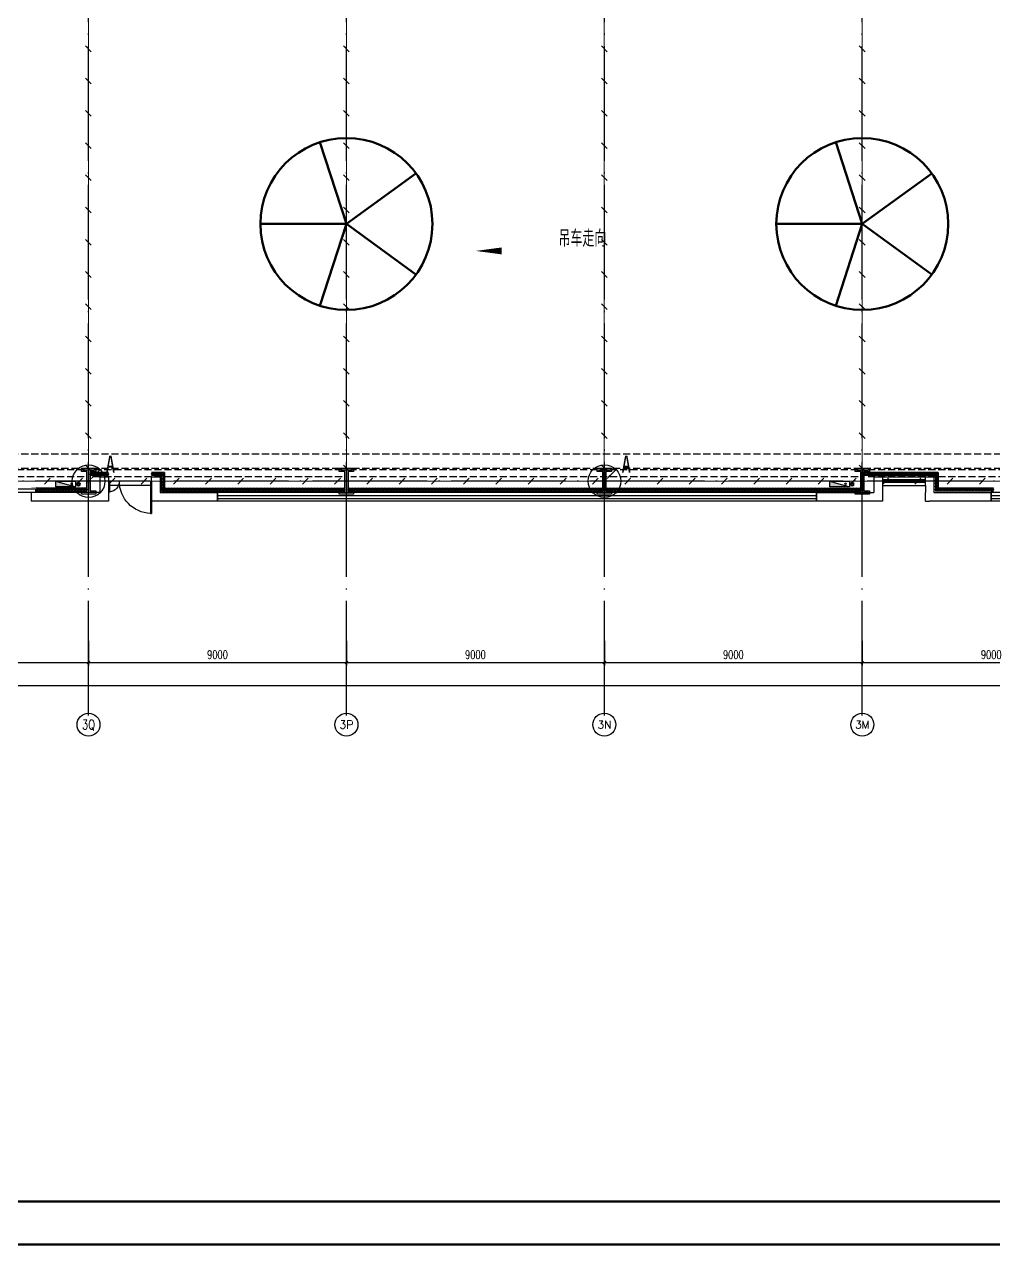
# Model space of a CAD drawing. Extents: x -1396510 to 1250330, y -1892470 to 1623980.
# Drawn here: x -257091 to -223274, y -1673098 to -1630485 of the extents above; entities that cross this region are included whole.
import ezdxf
from ezdxf.enums import TextEntityAlignment as Align

# ---------------------------------------------------------------- set-up
doc = ezdxf.new("R2010")
doc.units = 0
doc.header["$LTSCALE"] = 1000
doc.header["$MEASUREMENT"] = 0
for name, pattern in [('10平面$0$DASH', [0.35, 0.25, -0.1]), ('CENTER2', [1.125, 0.75, -0.125, 0.125, -0.125]), ('DASH', [0.35, 0.25, -0.1]), ('DOTE', [2.42, 2, -0.2, 0.02, -0.2])]:
    doc.linetypes.add(name, pattern=pattern)
doc.layers.get('Defpoints').update_dxf_attribs({"color": 210})
for name, color, linetype in [('0-cxFrame', 155, 'Continuous'), ('10平面$0$WINDOW', 4, 'Continuous'), ('A-AXIS-D', 1, 'Continuous'), ('A-AXIS-DOTE', 14, 'DOTE'), ('A-HATCH-2', 251, 'Continuous'), ('A-HRAIL', 173, 'Continuous'), ('A-LIN-V', 9, 'Continuous'), ('A-SFCE', 30, 'Continuous'), ('A-WINDOW', 140, 'Continuous'), ('AS-COLN', 6, 'Continuous'), ('AS-WALL', 40, 'Continuous'), ('LWIRE', 4, 'Continuous'), ('SB_ZF消火栓', 10, 'Continuous'), ('SB_ZF消火栓M', 10, 'Continuous'), ('SHTLN', 4, 'Continuous'), ('TEL_TEXT', 7, 'Continuous'), ('WIRE-接地', 4, 'Continuous'), ('WIRE-照明', 1, 'Continuous'), ('建-窗', 4, 'Continuous'), ('建-箭头', 3, 'Continuous')]:
    doc.layers.add(name, color=color, linetype=linetype)
doc.layers.add('0-cxText', color=131, linetype='Continuous', lineweight=25)
doc.layers.add('LG-ZF消防', color=1, linetype='Continuous', lineweight=60)
doc.layers.add('A-云线2', color=3, linetype='Continuous', plot=False)
doc.styles.add('-宋体', font='', dxfattribs={"width": 0.8})
doc.styles.add('_TCH_AXIS', font='COMPLEX', dxfattribs={"bigfont": 'GBCBIG'})
doc.styles.add('_TCH_DIM_T3', font='SIMPLEX', dxfattribs={"width": 0.705882, "bigfont": 'GBCBIG'})
doc.styles.add('A-STANDARD', font='SIMPLEX', dxfattribs={"bigfont": 'GBCBIG'})
doc.styles.add('cx_tuming', font='simhei.ttf')
doc.styles.add('cx_tuqian1', font='')
doc.styles.get("Standard").update_dxf_attribs({"font": 'gbenor.shx', "bigfont": 'gbcbig.shx'})
doc.styles.add('黑体', font='simhei.ttf', dxfattribs={"height": 12})
doc.styles.get('-宋体').set_extended_font_data('SimSun')
doc.styles.get('cx_tuqian1').set_extended_font_data('SimSun')
doc.dimstyles.new('_TCH_ARCH&&100', dxfattribs={"dimtxt": 297.5, "dimasz": 100, "dimexe": 100, "dimexo": 100, "dimgap": 126.25, "dimtad": 1, "dimdec": 0, "dimzin": 0, "dimdsep": 46, "dimtxsty": '_TCH_DIM_T3', "dimblk": 'ARCHTICK', "dimcen": 0.09, "dimclrt": 7, "dimazin": 2, "dimtfac": 1, "dimtdec": 0, "dimtix": 1, "dimtmove": 2, "dimatfit": 3, "dimfxl": 0, "dimtolj": 1, "dimtzin": 0, "dimarcsym": 0})

# ---------------------------------------------------------------- blocks, each defined once
blk = doc.blocks.new('WINDOW2DLIB$DYNSTYLE$00000005')
at = {"color": 0}
for points in [[(-0.5, 0.5), (-0.5, -0.5)], [(-0.5, 0.5), (0.5, 0.5)], [(0.5, -0.5), (0.5, 0.5)], [(0.5, 0.1667), (-0.5, 0.1667)], [(0.5, -0.1667), (-0.5, -0.1667)], [(-0.5, -0.5), (0.5, -0.5)]]:
    blk.add_lwpolyline(points, dxfattribs=at)
blk = doc.blocks.new('10平面$0$$DorLib2D$00000126')
at = {"color": 0, "linetype": 'Continuous'}
for p, q in [((-0.532, 0.5), (-0.532, 0.9)), ((0.532, 0.9), (0.532, 0.5))]:
    blk.add_line(p, q, dxfattribs=at)
at = {"color": 0, "linetype": '10平面$0$DASH'}
for p, q in [((-0.532, 0.9), (0.532, 0.9)), ((-0.532, 0.5), (0.532, 0.5))]:
    blk.add_line(p, q, dxfattribs=at)
blk = doc.blocks.new('DOOR2DLIB$SYSLIB$00000123')
at = {"color": 0}
for p, q in [((0.475, -0.001), (0.475, 0.752)), ((0.475, 0.752), (0.5, 0.752)), ((0.5, -0.001), (0.5, 0.752)), ((-0.5, 0), (-0.5, 0.252)), ((-0.475, 0.252), (-0.5, 0.252)), ((-0.475, 0), (-0.475, 0.252)), ((-0.475, 0), (-0.5, 0)), ((0.475, -0.001), (0.5, -0.001))]:
    blk.add_line(p, q, dxfattribs=at)
for centre, radius, start, end in [((0.505, -0.002), 0.755, 92.2493, 179.7238), ((-0.501, 0.003), 0.251, 359.7899, 84.0974)]:
    blk.add_arc(centre, radius, start, end, dxfattribs=at)
blk = doc.blocks.new('42343243')
at = {"layer": '10平面$0$WINDOW'}
blk.add_line((-252654, 1222620), (-254154, 1222620), dxfattribs=at)
at = {"layer": 'AS-WALL'}
for p, q in [((-254154, 1223170), (-256854, 1223170)), ((-256854, 1222870), (-256854, 1223170)), ((-254154, 1222620), (-254154, 1223170)), ((-250354, 1223170), (-252654, 1223170)), ((-252654, 1222620), (-252654, 1223170)), ((-250354, 1222870), (-250354, 1223170)), ((-227154, 1223170), (-229454, 1223170)), ((-229454, 1223170), (-229454, 1222870)), ((-227154, 1222620), (-227154, 1223170)), ((-225654, 1223170), (-225504, 1223170)), ((-225654, 1223170), (-225654, 1222870)), ((-223354, 1223170), (-225504, 1223170)), ((-223354, 1222870), (-223354, 1223170)), ((-254454, 1222870), (-256854, 1222870)), ((-254454, 1222320), (-254454, 1222870)), ((-254154, 1222320), (-254154, 1222620)), ((-252654, 1222620), (-252654, 1222320)), ((-252354, 1222870), (-250354, 1222870)), ((-252354, 1222320), (-252354, 1222870)), ((-229454, 1222870), (-227454, 1222870)), ((-227454, 1222320), (-227454, 1222870)), ((-227154, 1222320), (-227154, 1222620)), ((-225654, 1222870), (-225654, 1222870)), ((-225654, 1222620), (-225654, 1222870)), ((-225654, 1222620), (-225654, 1222320)), ((-225354, 1222320), (-225354, 1222870)), ((-225354, 1222870), (-223354, 1222870)), ((-254454, 1222320), (-254154, 1222320)), ((-252654, 1222320), (-252354, 1222320)), ((-227454, 1222320), (-227154, 1222320)), ((-225654, 1222320), (-225354, 1222320))]:
    blk.add_line(p, q, dxfattribs=at)
at = {"layer": '10平面$0$WINDOW', "zscale": 300}
for name, p, xscale, yscale, rotation in [('DOOR2DLIB$SYSLIB$00000123', (-253404, 1222470), -1500, -1500, 179.9999999999555), ('10平面$0$$DorLib2D$00000126', (-259354, 1223020), 5000, 300, 179.9999999999992)]:
    blk.add_blockref(name, p, dxfattribs=dict(at, xscale=xscale, yscale=yscale, rotation=rotation))
at = {"layer": '建-窗', "zscale": 300}
for p, xscale, yscale, rotation in [((-239904, 1223020), -20900, -300, 359.9999999994902), ((-217004, 1223020), -12700, -300, 359.999999999664), ((-226404, 1222470), -1500, 300, 179.9999999999555)]:
    blk.add_blockref('WINDOW2DLIB$DYNSTYLE$00000005', p, dxfattribs=dict(at, xscale=xscale, yscale=yscale, rotation=rotation))
blk = doc.blocks.new('4324324')
at = {"layer": 'A-HATCH-2', "color": 8, "linetype": 'DASH'}
for p, q in [((-312854, 549870), (-138054, 549870)), ((-312854, 549370), (-138054, 549370))]:
    blk.add_line(p, q, dxfattribs=at)
blk = doc.blocks.new('w4324324')
at = {"layer": 'A-HATCH-2', "color": 0, "lineweight": 60}
for q in [(-1694760, 686605), (-1697614, 684532), (-1691907, 684532), (-1696524, 681178), (-1692997, 681178)]:
    blk.add_line((-1694760, 683605), q, dxfattribs=at)
blk.add_circle((-1694760, 683605), 3000, dxfattribs=at)
blk = doc.blocks.new('342343')
at = {"layer": 'A-LIN-V', "color": 8}
for p in [(1030710, 45556), (1030710, 27556)]:
    blk.add_blockref('w4324324', p, dxfattribs=at)
blk = doc.blocks.new('w42343243')
at = {"layer": 'A-HATCH-2', "color": 8}
blk.add_lwpolyline([(-165104, 621070), (-164604, 621070), (-164604, 620958), (-164800, 620958), (-164800, 620282), (-164604, 620282), (-164604, 620170), (-165104, 620170), (-165104, 620282), (-164908, 620282), (-164908, 620958), (-165104, 620958)], close=True, dxfattribs=at)
at = {"layer": 'AS-COLN', "color": 3}
blk.add_lwpolyline([(-165054, 621020), (-164654, 621020), (-164654, 621008), (-164850, 621008), (-164850, 620232), (-164654, 620232), (-164654, 620220), (-165054, 620220), (-165054, 620232), (-164858, 620232), (-164858, 621008), (-165054, 621008)], close=True, dxfattribs=at)
blk = doc.blocks.new('42343')
at = {"layer": 'A-WINDOW'}
for p in [(-90000, -71700), (-81000, -71700), (-72000, -71700), (-63000, -71700)]:
    blk.add_blockref('w42343243', p, dxfattribs=at)
blk = doc.blocks.new('3333')
at = {"layer": 'A-SFCE', "const_width": 20}
blk.add_lwpolyline([(-227064, 766320), (-227064, 766510), (-227244, 766510), (-227244, 766320)], dxfattribs=at)
blk = doc.blocks.new('A$C5D961328')
at = {"layer": 'SB_ZF消火栓'}
blk.add_hatch(color=256, dxfattribs=at).paths.add_polyline_path([(0, 40), (700, 40), (700, 240)])
for p, q in [((700, 240), (0, 240)), ((0, 240), (0, 40)), ((700, 240), (0, 40)), ((0, 40), (700, 40)), ((700, 240), (700, 40))]:
    blk.add_line(p, q, dxfattribs=at)
at = {"layer": 'SB_ZF消火栓', "color": 1}
blk.add_circle((140, 140), 32.5, dxfattribs=at)
blk = doc.blocks.new('we42342343234')
at = {"layer": 'LG-ZF消防'}
for centre in [(-255204, 548820), (-228204, 548820)]:
    blk.add_circle(centre, 50, dxfattribs=at)
at = {"layer": 'SB_ZF消火栓M', "xscale": -1}
for p in [(-255304, 548680), (-228304, 548680)]:
    blk.add_blockref('A$C5D961328', p, dxfattribs=at)
blk = doc.blocks.new('_ArchTick')
at = {"color": 0, "linetype": 'ByBlock', "const_width": 0.4}
blk.add_lwpolyline([(-0.5, -0.5), (0.5, 0.5)], dxfattribs=at)
blk = doc.blocks.new('*D5805')
at = {"layer": 'A-AXIS-D', "color": 0, "lineweight": -2, "transparency": 16777216}
for p, q in [((49000, -77370), (49000, -78228)), ((58000, -77370), (58000, -78228)), ((49000, -78128), (58000, -78128))]:
    blk.add_line(p, q, dxfattribs=at)
at = {"layer": 'Defpoints', "color": 0, "transparency": 16777216}
for p in [(49000, -77270), (58000, -77270), (58000, -78128)]:
    blk.add_point(p, dxfattribs=at)
at = {"layer": 'A-AXIS-D', "color": 0, "lineweight": -2, "transparency": 16777216, "xscale": 100, "yscale": 100, "zscale": 100, "rotation": 180}
blk.add_blockref('_ArchTick', (49000, -78128), dxfattribs=at)
at = {"layer": 'A-AXIS-D', "color": 0, "lineweight": -2, "transparency": 16777216, "xscale": 100, "yscale": 100, "zscale": 100}
blk.add_blockref('_ArchTick', (58000, -78128), dxfattribs=at)
at = {"layer": 'A-AXIS-D', "color": 7, "transparency": 16777216, "insert": (53500, -77853), "char_height": 297.5, "attachment_point": 5, "style": '_TCH_DIM_T3'}
blk.add_mtext('\\A1;9000', dxfattribs=at)
blk = doc.blocks.new('*D5806')
at = {"layer": 'A-AXIS-D', "color": 0, "lineweight": -2, "transparency": 16777216}
for p, q in [((58000, -77370), (58000, -78228)), ((67000, -77370), (67000, -78228)), ((58000, -78128), (67000, -78128))]:
    blk.add_line(p, q, dxfattribs=at)
at = {"layer": 'Defpoints', "color": 0, "transparency": 16777216}
for p in [(58000, -77270), (67000, -77270), (67000, -78128)]:
    blk.add_point(p, dxfattribs=at)
at = {"layer": 'A-AXIS-D', "color": 0, "lineweight": -2, "transparency": 16777216, "xscale": 100, "yscale": 100, "zscale": 100, "rotation": 180}
blk.add_blockref('_ArchTick', (58000, -78128), dxfattribs=at)
at = {"layer": 'A-AXIS-D', "color": 0, "lineweight": -2, "transparency": 16777216, "xscale": 100, "yscale": 100, "zscale": 100}
blk.add_blockref('_ArchTick', (67000, -78128), dxfattribs=at)
at = {"layer": 'A-AXIS-D', "color": 7, "transparency": 16777216, "insert": (62500, -77853), "char_height": 297.5, "attachment_point": 5, "style": '_TCH_DIM_T3'}
blk.add_mtext('\\A1;9000', dxfattribs=at)
blk = doc.blocks.new('*D5807')
at = {"layer": 'A-AXIS-D', "color": 0, "lineweight": -2, "transparency": 16777216}
for p, q in [((67000, -77370), (67000, -78228)), ((76000, -77370), (76000, -78228)), ((67000, -78128), (76000, -78128))]:
    blk.add_line(p, q, dxfattribs=at)
at = {"layer": 'Defpoints', "color": 0, "transparency": 16777216}
for p in [(67000, -77270), (76000, -77270), (76000, -78128)]:
    blk.add_point(p, dxfattribs=at)
at = {"layer": 'A-AXIS-D', "color": 0, "lineweight": -2, "transparency": 16777216, "xscale": 100, "yscale": 100, "zscale": 100, "rotation": 180}
blk.add_blockref('_ArchTick', (67000, -78128), dxfattribs=at)
at = {"layer": 'A-AXIS-D', "color": 0, "lineweight": -2, "transparency": 16777216, "xscale": 100, "yscale": 100, "zscale": 100}
blk.add_blockref('_ArchTick', (76000, -78128), dxfattribs=at)
at = {"layer": 'A-AXIS-D', "color": 7, "transparency": 16777216, "insert": (71500, -77853), "char_height": 297.5, "attachment_point": 5, "style": '_TCH_DIM_T3'}
blk.add_mtext('\\A1;9000', dxfattribs=at)
blk = doc.blocks.new('*D5808')
at = {"layer": 'A-AXIS-D', "color": 0, "lineweight": -2, "transparency": 16777216}
for p, q in [((76000, -77370), (76000, -78228)), ((85000, -77370), (85000, -78228)), ((76000, -78128), (85000, -78128))]:
    blk.add_line(p, q, dxfattribs=at)
at = {"layer": 'Defpoints', "color": 0, "transparency": 16777216}
for p in [(76000, -77270), (85000, -77270), (85000, -78128)]:
    blk.add_point(p, dxfattribs=at)
at = {"layer": 'A-AXIS-D', "color": 0, "lineweight": -2, "transparency": 16777216, "xscale": 100, "yscale": 100, "zscale": 100, "rotation": 180}
blk.add_blockref('_ArchTick', (76000, -78128), dxfattribs=at)
at = {"layer": 'A-AXIS-D', "color": 0, "lineweight": -2, "transparency": 16777216, "xscale": 100, "yscale": 100, "zscale": 100}
blk.add_blockref('_ArchTick', (85000, -78128), dxfattribs=at)
at = {"layer": 'A-AXIS-D', "color": 7, "transparency": 16777216, "insert": (80500, -77853), "char_height": 297.5, "attachment_point": 5, "style": '_TCH_DIM_T3'}
blk.add_mtext('\\A1;9000', dxfattribs=at)
blk = doc.blocks.new('*D5809')
at = {"layer": 'A-AXIS-D', "color": 0, "lineweight": -2, "transparency": 16777216}
for p, q in [((85000, -77370), (85000, -78228)), ((94000, -77370), (94000, -78228)), ((85000, -78128), (94000, -78128))]:
    blk.add_line(p, q, dxfattribs=at)
at = {"layer": 'Defpoints', "color": 0, "transparency": 16777216}
for p in [(85000, -77270), (94000, -77270), (94000, -78128)]:
    blk.add_point(p, dxfattribs=at)
at = {"layer": 'A-AXIS-D', "color": 0, "lineweight": -2, "transparency": 16777216, "xscale": 100, "yscale": 100, "zscale": 100, "rotation": 180}
blk.add_blockref('_ArchTick', (85000, -78128), dxfattribs=at)
at = {"layer": 'A-AXIS-D', "color": 0, "lineweight": -2, "transparency": 16777216, "xscale": 100, "yscale": 100, "zscale": 100}
blk.add_blockref('_ArchTick', (94000, -78128), dxfattribs=at)
at = {"layer": 'A-AXIS-D', "color": 7, "transparency": 16777216, "insert": (89500, -77853), "char_height": 297.5, "attachment_point": 5, "style": '_TCH_DIM_T3'}
blk.add_mtext('\\A1;9000', dxfattribs=at)
blk = doc.blocks.new('*D5830')
at = {"layer": 'A-AXIS-D', "color": 0, "lineweight": -2, "transparency": 16777216}
for p, q in [((-900, -77470), (-900, -79028)), ((184800, -77470), (184800, -79028)), ((-900, -78928), (184800, -78928))]:
    blk.add_line(p, q, dxfattribs=at)
at = {"layer": 'Defpoints', "color": 0, "transparency": 16777216}
for p in [(-900, -77370), (184800, -77370), (184800, -78928)]:
    blk.add_point(p, dxfattribs=at)
at = {"layer": 'A-AXIS-D', "color": 0, "lineweight": -2, "transparency": 16777216, "xscale": 100, "yscale": 100, "zscale": 100, "rotation": 180}
blk.add_blockref('_ArchTick', (-900, -78928), dxfattribs=at)
at = {"layer": 'A-AXIS-D', "color": 0, "lineweight": -2, "transparency": 16777216, "xscale": 100, "yscale": 100, "zscale": 100}
blk.add_blockref('_ArchTick', (184800, -78928), dxfattribs=at)
at = {"layer": 'A-AXIS-D', "color": 7, "transparency": 16777216, "insert": (91950, -78653), "char_height": 297.5, "attachment_point": 5, "style": '_TCH_DIM_T3'}
blk.add_mtext('\\A1;185700', dxfattribs=at)
blk = doc.blocks.new('99平面图例外参$0$$LinePat$圆环')
for points in [[(0, 150), (300, 150)], [(0, 0), (300, 0)], [(0, -150), (300, -150)]]:
    blk.add_lwpolyline(points)
at = {"color": 0}
blk.add_circle((150, 0), 150, dxfattribs=at)
blk = doc.blocks.new('$TelecSys$00000008')
blk.add_line((0.4, 0.4), (-0.4, -0.4))
blk = doc.blocks.new('$TelecSys$00000078')
for p, q in [((0.1, 0.1), (0.1, 0.1)), ((1.15, 1.15), (0.55, 0.55)), ((-0.1, -0.1), (-0.1, -0.1))]:
    blk.add_line(p, q)
at = {"const_width": 0.142}
blk.add_lwpolyline([(-0.07, 0, 1), (0.07, 0, 1)], format="xyb", close=True, dxfattribs=at)
blk.add_solid([(0.62, 0.48), (0.48, 0.62), (0.1, 0.1)])
at = {"width": 0.8, "flags": 9}
blk.add_attdef('A', (0, 0), '', height=0.00002, dxfattribs=at)
blk = doc.blocks.new('TK22.A0+2 L(Dragon)')
at = {"layer": '0-cxFrame', "color": 7, "const_width": 0.5}
blk.add_lwpolyline([(0, 0), (-1783, 0), (-1783, 841), (0, 841)], close=True, dxfattribs=at)
at = {"layer": '0-cxFrame', "const_width": 0.5}
blk.add_lwpolyline([(-80, 10), (-1763, 10), (-1763, 831), (-80, 831)], close=True, dxfattribs=at)
at = {"style": '黑体', "flags": 4}
blk.add_attdef('图幅', text='', height=3.3, dxfattribs=at).set_placement((-40, 3), align=Align.RIGHT)
at = {"layer": '0-cxText', "flags": 4}
for tag, height, style, p in [('建设单位', 3.5, 'cx_tuming', (-45, 240)), ('项目名称', 3.5, 'cx_tuming', (-45, 210)), ('子项名称', 3.5, 'cx_tuming', (-45, 180)), ('工程编号', 3.3, 'cx_tuqian1', (-35, 165)), ('图名1', 3.5, 'cx_tuming', (-45, 87)), ('图名2', 3.5, 'cx_tuming', (-45, 79)), ('图名3', 3.5, 'cx_tuming', (-45, 71)), ('出图日期', 3.3, 'cx_tuqian1', (-39, 60)), ('专业', 3.3, 'cx_tuqian1', (-55, 52)), ('图号', 3.3, 'cx_tuqian1', (-55, 44)), ('版次', 3.3, 'cx_tuqian1', (-20, 44))]:
    blk.add_attdef(tag, text='', height=height, dxfattribs=dict(at, style=style)).set_placement(p, align=Align.MIDDLE)
at = {"layer": 'Defpoints', "color": 6, "flags": 4}
for tag, height, style, p in [('tufu', 3.3, '黑体', (-12, 12)), ('dwfname', 4, 'cx_tuqian1', (-80, 3))]:
    blk.add_attdef(tag, text='', height=height, dxfattribs=dict(at, style=style)).set_placement(p, align=Align.RIGHT)
blk = doc.blocks.new('世赫3#厂房一层0821')
at = {"layer": 'A-AXIS-D'}
for centre in [(58000, -80296), (67000, -80296), (76000, -80296), (85000, -80296)]:
    blk.add_circle(centre, 400, dxfattribs=at)
at = {"layer": 'A-AXIS-DOTE', "color": 8, "ltscale": 2}
for p, q in [((58000, -79980), (58000, 5514)), ((67000, -79980), (67000, 5514)), ((76000, -79980), (76000, 5514)), ((85000, -79980), (85000, 5514)), ((190814.2, -71800), (-5155.8, -71800))]:
    blk.add_line(p, q, dxfattribs=at)
at = {"layer": 'A-SFCE', "linetype": 'DASH'}
for p, q in [((57850, -71400), (49250, -71400)), ((84850, -71400), (67150, -71400)), ((57850, -71650), (49250, -71650)), ((84850, -71650), (67150, -71650))]:
    blk.add_line(p, q, dxfattribs=at)
at = {"layer": 'A-SFCE', "color": 2, "linetype": 'DASH'}
for p, q in [((66850, -71400), (58150, -71400)), ((93850, -71400), (85150, -71400)), ((66850, -71650), (58150, -71650)), ((93850, -71650), (85150, -71650))]:
    blk.add_line(p, q, dxfattribs=at)
at = {"layer": '建-箭头', "color": 8}
blk.add_lwpolyline([(78412.2, -63765, 0, 0, 0), (71512.2, -63765, 0, 240, 0), (72412.2, -63765, 0, 0, 0)], format="xyseb", dxfattribs=at)
at = {"layer": 'A-HRAIL', "yscale": 0.3333333333111111, "zscale": 0.3333333333111111}
for p, xscale, rotation in [((58161.7, -71549.9), 0.3588888661693109, 180), ((58269.3, -71549.9), 0.3588888661693109, 180), ((58377, -71549.9), 0.3588888661693109, 180), ((58484.7, -71549.9), 0.3588888661693109, 180), ((58592.3, -71549.9), 0.3588888661693109, 180), ((58700, -71549.9), 0.3588888661693109, 180), ((60312.5, -71549.9), 0.3749999998826196, 180), ((60425, -71549.9), 0.3749999998826196, 180), ((60537.5, -71549.9), 0.3749999998826196, 180), ((60650, -71549.9), 0.3749999998826196, 180), ((60600, -71499.9), 0.3611111226889233, 270), ((85157.8, -71549.9), 0.3461333288160676, 180), ((85261.7, -71549.9), 0.3461333288160676, 180), ((85365.5, -71549.9), 0.3461333288160676, 180), ((85469.4, -71549.9), 0.3461333288160676, 180), ((85573.2, -71549.9), 0.3461333288160676, 180), ((85677, -71549.9), 0.3461333288160676, 180), ((85780.9, -71549.9), 0.3461333288160676, 180), ((85884.7, -71549.9), 0.3461333288160676, 180), ((85988.6, -71549.9), 0.3461333288160676, 180), ((86092.4, -71549.9), 0.3461333288160676, 180), ((86196.2, -71549.9), 0.3461333288160676, 180), ((86300.1, -71549.9), 0.3461333288160676, 180), ((86403.9, -71549.9), 0.3461333288160676, 180), ((86507.8, -71549.9), 0.3461333288160676, 180), ((86611.6, -71549.9), 0.3461333288160676, 180), ((86715.4, -71549.9), 0.3461333288160676, 180), ((86819.3, -71549.9), 0.3461333288160676, 180), ((86923.1, -71549.9), 0.3461333288160676, 180), ((87027, -71549.9), 0.3461333288160676, 180), ((87130.8, -71549.9), 0.3461333288160676, 180), ((87234.6, -71549.9), 0.3461333288160676, 180), ((87338.5, -71549.9), 0.3461333288160676, 180), ((87442.3, -71549.9), 0.3461333288160676, 180), ((87546.2, -71549.9), 0.3461333288160676, 180), ((87650, -71549.9), 0.3461333288160676, 180), ((87600, -71499.9), 0.3611111226889233, 270), ((60600, -71608.3), 0.3611111226889233, 270), ((60600, -71716.6), 0.3611111226889233, 270), ((60600, -71824.9), 0.3611111226889233, 270), ((60600, -71933.3), 0.3611111226889233, 270), ((87600, -71608.3), 0.3611111226889233, 270), ((87600, -71716.6), 0.3611111226889233, 270), ((87600, -71824.9), 0.3611111226889233, 270), ((87600, -71933.3), 0.3611111226889233, 270), ((56292.5, -72093.9), 0.344473774357088, 180.000000000205), ((56395.9, -72093.9), 0.344473774357088, 180.000000000205), ((56499.2, -72093.9), 0.344473774357088, 180.000000000205), ((56602.6, -72093.9), 0.344473774357088, 180.000000000205), ((56705.9, -72093.9), 0.344473774357088, 180.000000000205), ((56809.2, -72093.9), 0.344473774357088, 180.000000000205), ((56912.6, -72093.9), 0.344473774357088, 180.000000000205), ((57015.9, -72093.9), 0.344473774357088, 180.000000000205), ((57119.3, -72093.9), 0.344473774357088, 180.000000000205), ((57222.6, -72093.9), 0.344473774357088, 180.000000000205), ((57325.9, -72093.9), 0.344473774357088, 180.000000000205), ((57429.3, -72093.9), 0.344473774357088, 180.000000000205), ((57532.6, -72093.9), 0.344473774357088, 180.000000000205), ((57636, -72093.9), 0.344473774357088, 180.000000000205), ((57739.3, -72093.9), 0.344473774357088, 180.000000000205), ((57842.7, -72093.9), 0.344473774357088, 180.000000000205), ((57946, -72093.9), 0.344473774357088, 180.000000000205), ((60600, -72041.6), 0.3611111226889233, 270), ((60550, -72093.9), -0.338412741900589, 179.9999999997967), ((60651.5, -72093.9), -0.338412741900589, 179.9999999997967), ((60753, -72093.9), -0.338412741900589, 179.9999999997967), ((60854.6, -72093.9), -0.338412741900589, 179.9999999997967), ((60956.1, -72093.9), -0.338412741900589, 179.9999999997967), ((61057.6, -72093.9), -0.338412741900589, 179.9999999997967), ((61159.1, -72093.9), -0.338412741900589, 179.9999999997967), ((61260.7, -72093.9), -0.338412741900589, 179.9999999997967), ((61362.2, -72093.9), -0.338412741900589, 179.9999999997967), ((61463.7, -72093.9), -0.338412741900589, 179.9999999997967), ((61565.2, -72093.9), -0.338412741900589, 179.9999999997967), ((61666.8, -72093.9), -0.338412741900589, 179.9999999997967), ((61768.3, -72093.9), -0.338412741900589, 179.9999999997967), ((61869.8, -72093.9), -0.338412741900589, 179.9999999997967), ((61971.3, -72093.9), -0.338412741900589, 179.9999999997967), ((62072.9, -72093.9), -0.338412741900589, 179.9999999997967), ((62174.4, -72093.9), -0.338412741900589, 179.9999999997967), ((62275.9, -72093.9), -0.338412741900589, 179.9999999997967), ((62377.4, -72093.9), -0.338412741900589, 179.9999999997967), ((62479, -72093.9), -0.338412741900589, 179.9999999997967), ((62580.5, -72093.9), -0.338412741900589, 179.9999999997967), ((62682, -72093.9), -0.338412741900589, 179.9999999997967), ((62783.5, -72093.9), -0.338412741900589, 179.9999999997967), ((62885, -72093.9), -0.338412741900589, 179.9999999997967), ((62986.6, -72093.9), -0.338412741900589, 179.9999999997967), ((63088.1, -72093.9), -0.338412741900589, 179.9999999997967), ((63189.6, -72093.9), -0.338412741900589, 179.9999999997967), ((63291.1, -72093.9), -0.338412741900589, 179.9999999997967), ((63392.7, -72093.9), -0.338412741900589, 179.9999999997967), ((63494.2, -72093.9), -0.338412741900589, 179.9999999997967), ((63595.7, -72093.9), -0.338412741900589, 179.9999999997967), ((63697.2, -72093.9), -0.338412741900589, 179.9999999997967), ((63798.8, -72093.9), -0.338412741900589, 179.9999999997967), ((63900.3, -72093.9), -0.338412741900589, 179.9999999997967), ((64001.8, -72093.9), -0.338412741900589, 179.9999999997967), ((64103.3, -72093.9), -0.338412741900589, 179.9999999997967), ((64204.9, -72093.9), -0.338412741900589, 179.9999999997967), ((64306.4, -72093.9), -0.338412741900589, 179.9999999997967), ((64407.9, -72093.9), -0.338412741900589, 179.9999999997967), ((64509.4, -72093.9), -0.338412741900589, 179.9999999997967), ((64611, -72093.9), -0.338412741900589, 179.9999999997967), ((64712.5, -72093.9), -0.338412741900589, 179.9999999997967), ((64814, -72093.9), -0.338412741900589, 179.9999999997967), ((64915.5, -72093.9), -0.338412741900589, 179.9999999997967), ((65017, -72093.9), -0.338412741900589, 179.9999999997967), ((65118.6, -72093.9), -0.338412741900589, 179.9999999997967), ((65220.1, -72093.9), -0.338412741900589, 179.9999999997967), ((65321.6, -72093.9), -0.338412741900589, 179.9999999997967), ((65423.1, -72093.9), -0.338412741900589, 179.9999999997967), ((65524.7, -72093.9), -0.338412741900589, 179.9999999997967), ((65626.2, -72093.9), -0.338412741900589, 179.9999999997967), ((65727.7, -72093.9), -0.338412741900589, 179.9999999997967), ((65829.2, -72093.9), -0.338412741900589, 179.9999999997967), ((65930.8, -72093.9), -0.338412741900589, 179.9999999997967), ((66032.3, -72093.9), -0.338412741900589, 179.9999999997967), ((66133.8, -72093.9), -0.338412741900589, 179.9999999997967), ((66235.3, -72093.9), -0.338412741900589, 179.9999999997967), ((66336.9, -72093.9), -0.338412741900589, 179.9999999997967), ((66438.4, -72093.9), -0.338412741900589, 179.9999999997967), ((66539.9, -72093.9), -0.338412741900589, 179.9999999997967), ((66641.4, -72093.9), -0.338412741900589, 179.9999999997967), ((66743, -72093.9), -0.338412741900589, 179.9999999997967), ((66844.5, -72093.9), -0.338412741900589, 179.9999999997967), ((67054, -72093.9), -0.3368181817957273, 179.9999999997967), ((67155, -72093.9), -0.3368181817957273, 179.9999999997967), ((67256.1, -72093.9), -0.3368181817957273, 179.9999999997967), ((67357.1, -72093.9), -0.3368181817957273, 179.9999999997967), ((67458.2, -72093.9), -0.3368181817957273, 179.9999999997967), ((67559.2, -72093.9), -0.3368181817957273, 179.9999999997967), ((67660.3, -72093.9), -0.3368181817957273, 179.9999999997967), ((67761.3, -72093.9), -0.3368181817957273, 179.9999999997967), ((67862.4, -72093.9), -0.3368181817957273, 179.9999999997967), ((67963.4, -72093.9), -0.3368181817957273, 179.9999999997967), ((68064.5, -72093.9), -0.3368181817957273, 179.9999999997967), ((68165.5, -72093.9), -0.3368181817957273, 179.9999999997967), ((68266.5, -72093.9), -0.3368181817957273, 179.9999999997967), ((68367.6, -72093.9), -0.3368181817957273, 179.9999999997967), ((68468.6, -72093.9), -0.3368181817957273, 179.9999999997967), ((68569.7, -72093.9), -0.3368181817957273, 179.9999999997967), ((68670.7, -72093.9), -0.3368181817957273, 179.9999999997967), ((68771.8, -72093.9), -0.3368181817957273, 179.9999999997967), ((68872.8, -72093.9), -0.3368181817957273, 179.9999999997967), ((68973.9, -72093.9), -0.3368181817957273, 179.9999999997967), ((69074.9, -72093.9), -0.3368181817957273, 179.9999999997967), ((69176, -72093.9), -0.3368181817957273, 179.9999999997967), ((69277, -72093.9), -0.3368181817957273, 179.9999999997967), ((69378, -72093.9), -0.3368181817957273, 179.9999999997967), ((69479.1, -72093.9), -0.3368181817957273, 179.9999999997967), ((69580.1, -72093.9), -0.3368181817957273, 179.9999999997967), ((69681.2, -72093.9), -0.3368181817957273, 179.9999999997967), ((69782.2, -72093.9), -0.3368181817957273, 179.9999999997967), ((69883.3, -72093.9), -0.3368181817957273, 179.9999999997967), ((69984.3, -72093.9), -0.3368181817957273, 179.9999999997967), ((70085.4, -72093.9), -0.3368181817957273, 179.9999999997967), ((70186.4, -72093.9), -0.3368181817957273, 179.9999999997967), ((70287.5, -72093.9), -0.3368181817957273, 179.9999999997967), ((70388.5, -72093.9), -0.3368181817957273, 179.9999999997967), ((70489.5, -72093.9), -0.3368181817957273, 179.9999999997967), ((70590.6, -72093.9), -0.3368181817957273, 179.9999999997967), ((70691.6, -72093.9), -0.3368181817957273, 179.9999999997967), ((70792.7, -72093.9), -0.3368181817957273, 179.9999999997967), ((70893.7, -72093.9), -0.3368181817957273, 179.9999999997967), ((70994.8, -72093.9), -0.3368181817957273, 179.9999999997967), ((71095.8, -72093.9), -0.3368181817957273, 179.9999999997967), ((71196.9, -72093.9), -0.3368181817957273, 179.9999999997967), ((71297.9, -72093.9), -0.3368181817957273, 179.9999999997967), ((71399, -72093.9), -0.3368181817957273, 179.9999999997967), ((71500, -72093.9), -0.3368181817957273, 179.9999999997967), ((71601, -72093.9), -0.3368181817957273, 179.9999999997967), ((71702.1, -72093.9), -0.3368181817957273, 179.9999999997967), ((71803.1, -72093.9), -0.3368181817957273, 179.9999999997967), ((71904.2, -72093.9), -0.3368181817957273, 179.9999999997967), ((72005.2, -72093.9), -0.3368181817957273, 179.9999999997967), ((72106.3, -72093.9), -0.3368181817957273, 179.9999999997967), ((72207.3, -72093.9), -0.3368181817957273, 179.9999999997967), ((72308.4, -72093.9), -0.3368181817957273, 179.9999999997967), ((72409.4, -72093.9), -0.3368181817957273, 179.9999999997967), ((72510.5, -72093.9), -0.3368181817957273, 179.9999999997967), ((72611.5, -72093.9), -0.3368181817957273, 179.9999999997967), ((72712.5, -72093.9), -0.3368181817957273, 179.9999999997967), ((72813.6, -72093.9), -0.3368181817957273, 179.9999999997967), ((72914.6, -72093.9), -0.3368181817957273, 179.9999999997967), ((73015.7, -72093.9), -0.3368181817957273, 179.9999999997967), ((73116.7, -72093.9), -0.3368181817957273, 179.9999999997967), ((73217.8, -72093.9), -0.3368181817957273, 179.9999999997967), ((73318.8, -72093.9), -0.3368181817957273, 179.9999999997967), ((73419.9, -72093.9), -0.3368181817957273, 179.9999999997967), ((73520.9, -72093.9), -0.3368181817957273, 179.9999999997967), ((73622, -72093.9), -0.3368181817957273, 179.9999999997967), ((73723, -72093.9), -0.3368181817957273, 179.9999999997967), ((73824, -72093.9), -0.3368181817957273, 179.9999999997967), ((73925.1, -72093.9), -0.3368181817957273, 179.9999999997967), ((74026.1, -72093.9), -0.3368181817957273, 179.9999999997967), ((74127.2, -72093.9), -0.3368181817957273, 179.9999999997967), ((74228.2, -72093.9), -0.3368181817957273, 179.9999999997967), ((74329.3, -72093.9), -0.3368181817957273, 179.9999999997967), ((74430.3, -72093.9), -0.3368181817957273, 179.9999999997967), ((74531.4, -72093.9), -0.3368181817957273, 179.9999999997967), ((74632.4, -72093.9), -0.3368181817957273, 179.9999999997967), ((74733.5, -72093.9), -0.3368181817957273, 179.9999999997967), ((74834.5, -72093.9), -0.3368181817957273, 179.9999999997967), ((74935.5, -72093.9), -0.3368181817957273, 179.9999999997967), ((75036.6, -72093.9), -0.3368181817957273, 179.9999999997967), ((75137.6, -72093.9), -0.3368181817957273, 179.9999999997967), ((75238.7, -72093.9), -0.3368181817957273, 179.9999999997967), ((75339.7, -72093.9), -0.3368181817957273, 179.9999999997967), ((75440.8, -72093.9), -0.3368181817957273, 179.9999999997967), ((75541.8, -72093.9), -0.3368181817957273, 179.9999999997967), ((75642.9, -72093.9), -0.3368181817957273, 179.9999999997967), ((75743.9, -72093.9), -0.3368181817957273, 179.9999999997967), ((75845, -72093.9), -0.3368181817957273, 179.9999999997967), ((76054, -72093.9), -0.3368181817957239, 179.999999999796), ((76155, -72093.9), -0.3368181817957239, 179.999999999796), ((76256.1, -72093.9), -0.3368181817957239, 179.999999999796), ((76357.1, -72093.9), -0.3368181817957239, 179.999999999796), ((76458.2, -72093.9), -0.3368181817957239, 179.999999999796), ((76559.2, -72093.9), -0.3368181817957239, 179.999999999796), ((76660.3, -72093.9), -0.3368181817957239, 179.999999999796), ((76761.3, -72093.9), -0.3368181817957239, 179.999999999796), ((76862.4, -72093.9), -0.3368181817957239, 179.999999999796), ((76963.4, -72093.9), -0.3368181817957239, 179.999999999796), ((77064.5, -72093.9), -0.3368181817957239, 179.999999999796), ((77165.5, -72093.9), -0.3368181817957239, 179.999999999796), ((77266.5, -72093.9), -0.3368181817957239, 179.999999999796), ((77367.6, -72093.9), -0.3368181817957239, 179.999999999796), ((77468.6, -72093.9), -0.3368181817957239, 179.999999999796), ((77569.7, -72093.9), -0.3368181817957239, 179.999999999796), ((77670.7, -72093.9), -0.3368181817957239, 179.999999999796), ((77771.8, -72093.9), -0.3368181817957239, 179.999999999796), ((77872.8, -72093.9), -0.3368181817957239, 179.999999999796), ((77973.9, -72093.9), -0.3368181817957239, 179.999999999796), ((78074.9, -72093.9), -0.3368181817957239, 179.999999999796), ((78176, -72093.9), -0.3368181817957239, 179.999999999796), ((78277, -72093.9), -0.3368181817957239, 179.999999999796), ((78378, -72093.9), -0.3368181817957239, 179.999999999796), ((78479.1, -72093.9), -0.3368181817957239, 179.999999999796), ((78580.1, -72093.9), -0.3368181817957239, 179.999999999796), ((78681.2, -72093.9), -0.3368181817957239, 179.999999999796), ((78782.2, -72093.9), -0.3368181817957239, 179.999999999796), ((78883.3, -72093.9), -0.3368181817957239, 179.999999999796), ((78984.3, -72093.9), -0.3368181817957239, 179.999999999796), ((79085.4, -72093.9), -0.3368181817957239, 179.999999999796), ((79186.4, -72093.9), -0.3368181817957239, 179.999999999796), ((79287.5, -72093.9), -0.3368181817957239, 179.999999999796), ((79388.5, -72093.9), -0.3368181817957239, 179.999999999796), ((79489.5, -72093.9), -0.3368181817957239, 179.999999999796), ((79590.6, -72093.9), -0.3368181817957239, 179.999999999796), ((79691.6, -72093.9), -0.3368181817957239, 179.999999999796), ((79792.7, -72093.9), -0.3368181817957239, 179.999999999796), ((79893.7, -72093.9), -0.3368181817957239, 179.999999999796), ((79994.8, -72093.9), -0.3368181817957239, 179.999999999796), ((80095.8, -72093.9), -0.3368181817957239, 179.999999999796), ((80196.9, -72093.9), -0.3368181817957239, 179.999999999796), ((80297.9, -72093.9), -0.3368181817957239, 179.999999999796), ((80399, -72093.9), -0.3368181817957239, 179.999999999796), ((80500, -72093.9), -0.3368181817957239, 179.999999999796), ((80601, -72093.9), -0.3368181817957239, 179.999999999796), ((80702.1, -72093.9), -0.3368181817957239, 179.999999999796), ((80803.1, -72093.9), -0.3368181817957239, 179.999999999796), ((80904.2, -72093.9), -0.3368181817957239, 179.999999999796), ((81005.2, -72093.9), -0.3368181817957239, 179.999999999796), ((81106.3, -72093.9), -0.3368181817957239, 179.999999999796), ((81207.3, -72093.9), -0.3368181817957239, 179.999999999796), ((81308.4, -72093.9), -0.3368181817957239, 179.999999999796), ((81409.4, -72093.9), -0.3368181817957239, 179.999999999796), ((81510.5, -72093.9), -0.3368181817957239, 179.999999999796), ((81611.5, -72093.9), -0.3368181817957239, 179.999999999796), ((81712.5, -72093.9), -0.3368181817957239, 179.999999999796), ((81813.6, -72093.9), -0.3368181817957239, 179.999999999796), ((81914.6, -72093.9), -0.3368181817957239, 179.999999999796), ((82015.7, -72093.9), -0.3368181817957239, 179.999999999796), ((82116.7, -72093.9), -0.3368181817957239, 179.999999999796), ((82217.8, -72093.9), -0.3368181817957239, 179.999999999796), ((82318.8, -72093.9), -0.3368181817957239, 179.999999999796), ((82419.9, -72093.9), -0.3368181817957239, 179.999999999796), ((82520.9, -72093.9), -0.3368181817957239, 179.999999999796), ((82622, -72093.9), -0.3368181817957239, 179.999999999796), ((82723, -72093.9), -0.3368181817957239, 179.999999999796), ((82824, -72093.9), -0.3368181817957239, 179.999999999796), ((82925.1, -72093.9), -0.3368181817957239, 179.999999999796), ((83026.1, -72093.9), -0.3368181817957239, 179.999999999796), ((83127.2, -72093.9), -0.3368181817957239, 179.999999999796), ((83228.2, -72093.9), -0.3368181817957239, 179.999999999796), ((83329.3, -72093.9), -0.3368181817957239, 179.999999999796), ((83430.3, -72093.9), -0.3368181817957239, 179.999999999796), ((83531.4, -72093.9), -0.3368181817957239, 179.999999999796), ((83632.4, -72093.9), -0.3368181817957239, 179.999999999796), ((83733.5, -72093.9), -0.3368181817957239, 179.999999999796), ((83834.5, -72093.9), -0.3368181817957239, 179.999999999796), ((83935.5, -72093.9), -0.3368181817957239, 179.999999999796), ((84036.6, -72093.9), -0.3368181817957239, 179.999999999796), ((84137.6, -72093.9), -0.3368181817957239, 179.999999999796), ((84238.7, -72093.9), -0.3368181817957239, 179.999999999796), ((84339.7, -72093.9), -0.3368181817957239, 179.999999999796), ((84440.8, -72093.9), -0.3368181817957239, 179.999999999796), ((84541.8, -72093.9), -0.3368181817957239, 179.999999999796), ((84642.9, -72093.9), -0.3368181817957239, 179.999999999796), ((84743.9, -72093.9), -0.3368181817957239, 179.999999999796), ((84845, -72093.9), -0.3368181817957239, 179.999999999796), ((87600, -72041.6), 0.3611111226889233, 270), ((87651.5, -72093.9), 0.3384127415242964, 180.0000000002033), ((87753, -72093.9), 0.3384127415242964, 180.0000000002033), ((87854.6, -72093.9), 0.3384127415242964, 180.0000000002033), ((87956.1, -72093.9), 0.3384127415242964, 180.0000000002033), ((88057.6, -72093.9), 0.3384127415242964, 180.0000000002033), ((88159.1, -72093.9), 0.3384127415242964, 180.0000000002033), ((88260.7, -72093.9), 0.3384127415242964, 180.0000000002033), ((88362.2, -72093.9), 0.3384127415242964, 180.0000000002033), ((88463.7, -72093.9), 0.3384127415242964, 180.0000000002033), ((88565.2, -72093.9), 0.3384127415242964, 180.0000000002033), ((88666.8, -72093.9), 0.3384127415242964, 180.0000000002033), ((88768.3, -72093.9), 0.3384127415242964, 180.0000000002033), ((88869.8, -72093.9), 0.3384127415242964, 180.0000000002033), ((88971.3, -72093.9), 0.3384127415242964, 180.0000000002033), ((89072.9, -72093.9), 0.3384127415242964, 180.0000000002033), ((89174.4, -72093.9), 0.3384127415242964, 180.0000000002033), ((89275.9, -72093.9), 0.3384127415242964, 180.0000000002033), ((89377.4, -72093.9), 0.3384127415242964, 180.0000000002033), ((89479, -72093.9), 0.3384127415242964, 180.0000000002033), ((89580.5, -72093.9), 0.3384127415242964, 180.0000000002033)]:
    blk.add_blockref('99平面图例外参$0$$LinePat$圆环', p, dxfattribs=dict(at, xscale=xscale, rotation=rotation))
at = {"layer": 'A-LIN-V', "color": 8, "rotation": 90}
blk.add_blockref('342343', (796160.7, 601225), dxfattribs=at)
at = {"layer": 'A-SFCE', "rotation": 270}
blk.add_blockref('3333', (-710320.8, -299254.1), dxfattribs=at)
at = {"layer": 'A-WINDOW'}
for name in ['42343', '4324324']:
    blk.add_blockref(name, (312854.2, -620720), dxfattribs=at)
at = {"layer": 'A-WINDOW', "xscale": -1, "rotation": 180}
blk.add_blockref('42343243', (312854.2, 1150670), dxfattribs=at)
at = {"layer": 'SB_ZF消火栓'}
blk.add_blockref('we42342343234', (312854.2, -620720), dxfattribs=at)
at = {"layer": 'A-AXIS-D', "color": 7, "style": '_TCH_AXIS', "width": 0.807692}
blk.add_text('3Q', height=333.94, dxfattribs=at).set_placement((57775.2, -80463), (58224.8, -80463), align=Align.FIT)
at = {"layer": 'A-AXIS-D', "color": 7, "style": '_TCH_AXIS'}
for s, height, p, p2 in [('3P', 282.17, (66758.1, -80437.1), (67241.9, -80437.1)), ('3N', 270.86, (75754.9, -80431.5), (76245.1, -80431.5)), ('3M', 260.31, (84752.1, -80426.2), (85247.9, -80426.2))]:
    blk.add_text(s, height=height, dxfattribs=at).set_placement(p, p2, align=Align.FIT)
at = {"layer": '建-箭头', "color": 7, "style": 'A-STANDARD'}
blk.add_text('吊车走向', height=578.72, dxfattribs=at).set_placement((74399.8, -63618.1))
at = {"layer": 'A-AXIS-D'}
for base, p1, p2, picture, middle in [((184800, -78927.8), (-900, -77369.8), (184800, -77369.8), '*D5830', (91950, -78652.8)), ((58000, -78127.8), (49000, -77269.8), (58000, -77269.8), '*D5805', (53500, -77852.8)), ((67000, -78127.8), (58000, -77269.8), (67000, -77269.8), '*D5806', (62500, -77852.8)), ((76000, -78127.8), (67000, -77269.8), (76000, -77269.8), '*D5807', (71500, -77852.8)), ((85000, -78127.8), (76000, -77269.8), (85000, -77269.8), '*D5808', (80500, -77852.8)), ((94000, -78127.8), (85000, -77269.8), (94000, -77269.8), '*D5809', (89500, -77852.8))]:
    dim = blk.add_linear_dim(base=base, p1=p1, p2=p2, angle=0, dimstyle='_TCH_ARCH&&100', dxfattribs=at)
    dim.commit()
    dim.dimension.update_dxf_attribs({"geometry": picture, "text_midpoint": middle, "dimtype": 161})

msp = doc.modelspace()

# ---------------------------------------------------------------- linework, layer by layer
at = {"layer": 'WIRE-接地', "linetype": 'CENTER2', "const_width": 35}
for points in [[(-312858.2, -1646424), (-128850.2, -1646424), (-128850.2, -1574624), (-294858.2, -1574624)], [(-254858.2, -1574624), (-254858.2, -1646424)], [(-245858.2, -1574624), (-245858.2, -1646424)], [(-236858.2, -1574624), (-236858.2, -1646424)], [(-227858.2, -1574624), (-227858.2, -1646424)], [(-254850.2, -1647924), (-254850.2, -1646424)], [(-236850.2, -1647924), (-236850.2, -1646424)]]:
    msp.add_lwpolyline(points, dxfattribs=at)
at = {"layer": 'WIRE-照明', "color": 6, "linetype": 'Continuous'}
for centre in [(-254850.2, -1646424), (-236850.2, -1646424)]:
    msp.add_circle(centre, 569.2, dxfattribs=at)

# ---------------------------------------------------------------- block references
at = {"layer": '0-cxFrame', "xscale": 150, "yscale": 150, "zscale": 150}
msp.add_blockref('TK22.A0+2 L(Dragon)', (-76103.8, -1673060), dxfattribs=at)
at = {"layer": 'A-云线2'}
msp.add_blockref('世赫3#厂房一层0821', (-312854.2, -1574624), dxfattribs=at)
at = {"layer": 'LWIRE', "xscale": 350, "yscale": 350, "zscale": 350}
for p in [(-254850.2, -1646424), (-236850.2, -1646424)]:
    msp.add_blockref('$TelecSys$00000078', p, dxfattribs=at)
at = {"layer": 'SHTLN', "xscale": 250, "yscale": 250, "zscale": 250, "rotation": 269.9999999999998}
for p in [(-254858.2, -1631336.5), (-245858.2, -1631336.5), (-236858.2, -1631336.5), (-227858.2, -1631336.5), (-254858.2, -1632461.5), (-245858.2, -1632461.5), (-236858.2, -1632461.5), (-227858.2, -1632461.5), (-254858.2, -1633586.5), (-245858.2, -1633586.5), (-236858.2, -1633586.5), (-227858.2, -1633586.5), (-254858.2, -1634711.5), (-245858.2, -1634711.5), (-236858.2, -1634711.5), (-227858.2, -1634711.5), (-254858.2, -1635836.5), (-245858.2, -1635836.5), (-236858.2, -1635836.5), (-227858.2, -1635836.5), (-254858.2, -1636961.5), (-245858.2, -1636961.5), (-236858.2, -1636961.5), (-227858.2, -1636961.5), (-254858.2, -1638086.5), (-245858.2, -1638086.5), (-236858.2, -1638086.5), (-227858.2, -1638086.5), (-254858.2, -1639211.5), (-245858.2, -1639211.5), (-236858.2, -1639211.5), (-227858.2, -1639211.5), (-254858.2, -1640336.5), (-245858.2, -1640336.5), (-236858.2, -1640336.5), (-227858.2, -1640336.5), (-254858.2, -1641461.5), (-245858.2, -1641461.5), (-236858.2, -1641461.5), (-227858.2, -1641461.5), (-254858.2, -1642586.5), (-245858.2, -1642586.5), (-236858.2, -1642586.5), (-227858.2, -1642586.5), (-254858.2, -1643711.5), (-245858.2, -1643711.5), (-236858.2, -1643711.5), (-227858.2, -1643711.5), (-254858.2, -1644836.5), (-245858.2, -1644836.5), (-236858.2, -1644836.5), (-227858.2, -1644836.5), (-254858.2, -1645961.5), (-245858.2, -1645961.5), (-236858.2, -1645961.5), (-227858.2, -1645961.5)]:
    msp.add_blockref('$TelecSys$00000008', p, dxfattribs=at)
at = {"layer": 'SHTLN', "xscale": 250, "yscale": 250, "zscale": 250}
for p in [(-256291.7, -1646424), (-255166.7, -1646424), (-254041.7, -1646424), (-252916.7, -1646424), (-251791.7, -1646424), (-250666.7, -1646424), (-249541.7, -1646424), (-248416.7, -1646424), (-247291.7, -1646424), (-246166.7, -1646424), (-245041.7, -1646424), (-243916.7, -1646424), (-242791.7, -1646424), (-241666.7, -1646424), (-240541.7, -1646424), (-239416.7, -1646424), (-238291.7, -1646424), (-237166.7, -1646424), (-236041.7, -1646424), (-234916.7, -1646424), (-233791.7, -1646424), (-232666.7, -1646424), (-231541.7, -1646424), (-230416.7, -1646424), (-229291.7, -1646424), (-228166.7, -1646424), (-227041.7, -1646424), (-225916.7, -1646424), (-224791.7, -1646424), (-223666.7, -1646424)]:
    msp.add_blockref('$TelecSys$00000008', p, dxfattribs=at)

# ---------------------------------------------------------------- texts
at = {"layer": 'TEL_TEXT', "style": '-宋体', "width": 0.8}
for p in [(-254254.4, -1646128.9), (-236254.4, -1646128.9)]:
    msp.add_text('A', height=600, dxfattribs=at).set_placement(p)

doc.saveas('drawing.dxf')
